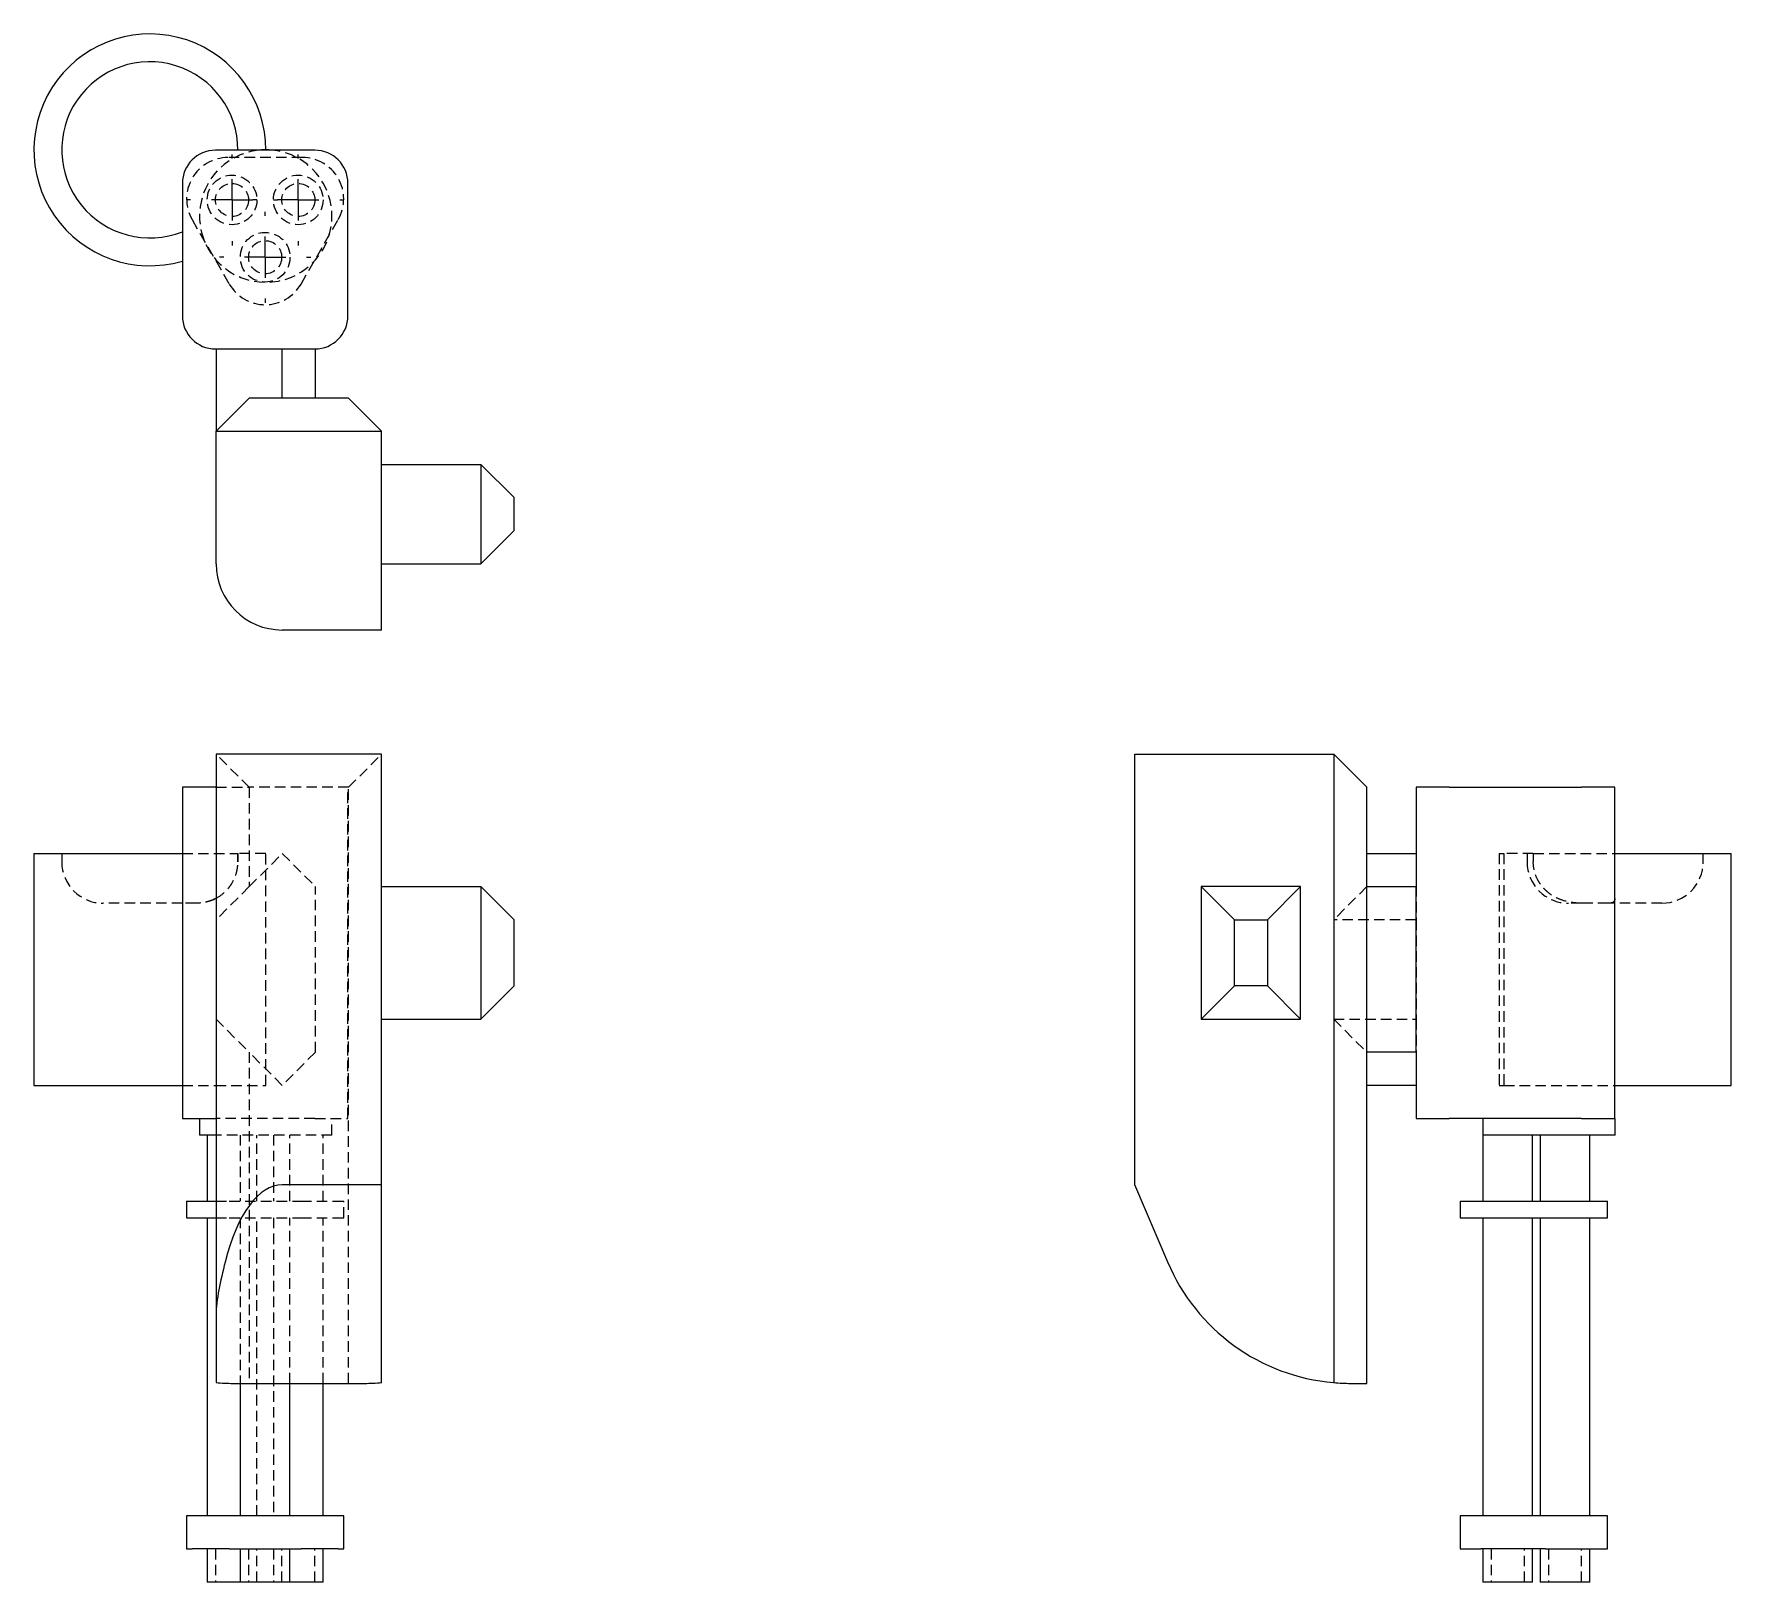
# Model space of a CAD drawing. Header units: millimetres. Extents: x 54 to 259, y 7 to 194.
import ezdxf

# ---------------------------------------------------------------- set-up
doc = ezdxf.new("R2010")
doc.units = ezdxf.units.MM
doc.linetypes.add('HIDDEN', pattern=[1.905, 1.27, -0.635])
doc.layers.add('10', color=7, linetype='Continuous')

# ---------------------------------------------------------------- blocks, each defined once
blk = doc.blocks.new('SW_CENTERMARKSYMBOL_0')
at = {"layer": '10', "color": 0}
for p, q in [((0, 5), (0, 5.5)), ((0, 0), (0, 2.5)), ((-5, 0), (-5.5, 0)), ((0, 0), (-2.5, 0)), ((0, 0), (0, -2.5)), ((0, 0), (2.5, 0)), ((5, 0), (5.5, 0)), ((0, -5), (0, -5.5))]:
    blk.add_line(p, q, dxfattribs=at)
blk = doc.blocks.new('SW_CENTERMARKSYMBOL_1')
at = {"layer": '10', "color": 0}
for p, q in [((0, 5), (0, 5.5)), ((0, 0), (0, 2.5)), ((-5, 0), (-5.5, 0)), ((0, 0), (-2.5, 0)), ((0, 0), (0, -2.5)), ((0, 0), (2.5, 0)), ((5, 0), (5.5, 0)), ((0, -5), (0, -5.5))]:
    blk.add_line(p, q, dxfattribs=at)
blk = doc.blocks.new('SW_CENTERMARKSYMBOL_2')
at = {"layer": '10', "color": 0}
for p, q in [((0, 5), (0, 5.5)), ((0, 0), (0, 2.5)), ((-5, 0), (-5.5, 0)), ((0, 0), (-2.5, 0)), ((0, 0), (0, -2.5)), ((0, 0), (2.5, 0)), ((5, 0), (5.5, 0)), ((0, -5), (0, -5.5))]:
    blk.add_line(p, q, dxfattribs=at)

msp = doc.modelspace()

# ---------------------------------------------------------------- linework, layer by layer
at = {"color": 7, "linetype": 'Continuous', "lineweight": 25}
for p, q in [((87.93, 179.95), (75.93, 179.95)), ((71.93, 175.95), (71.93, 159.95)), ((91.93, 159.95), (91.93, 175.95)), ((75.93, 155.95), (87.93, 155.95)), ((76, 155.95), (76, 146)), ((84, 150), (84, 155.95)), ((88, 150), (88, 155.96)), ((80, 150), (76, 146)), ((92, 150), (80, 150)), ((92, 150), (96, 146)), ((76, 146), (96, 146)), ((76, 130), (76, 146)), ((96, 122), (96, 146)), ((96, 142), (108, 142)), ((108, 142), (108, 130)), ((112, 138), (108, 142)), ((112, 134), (112, 138)), ((112, 134), (108, 130)), ((96, 130), (108, 130)), ((96, 122), (84, 122)), ((76, 107), (76, 39.19)), ((84, 107), (76, 107)), ((96, 107), (84, 107)), ((96, 55), (96, 107)), ((187, 55), (187, 107)), ((187, 107), (211, 107)), ((211, 107), (211, 31.09)), ((215, 103), (211, 107)), ((71.93, 103), (71.93, 63)), ((75.93, 103), (71.93, 103)), ((75.93, 103), (76, 103)), ((215, 31), (215, 103)), ((220.95, 103), (220.95, 91.07)), ((224.95, 103), (220.95, 103)), ((224.95, 103), (240.95, 103)), ((244.95, 103), (240.95, 103)), ((244.95, 63), (244.95, 103)), ((54, 95), (54, 67)), ((54, 95), (71.93, 95)), ((215, 95), (220.95, 95)), ((244.95, 95), (259, 95)), ((259, 67), (259, 95)), ((96, 91), (108, 91)), ((108, 91), (108, 75)), ((112, 87), (108, 91)), ((199, 87), (195, 91)), ((207, 91), (195, 91)), ((195, 91), (195, 75)), ((203, 87), (207, 91)), ((207, 75), (207, 91)), ((215, 91), (220.96, 91)), ((220.96, 71), (220.96, 91)), ((112, 79), (112, 87)), ((199, 87), (203, 87)), ((199, 79), (199, 87)), ((203, 87), (203, 79)), ((112, 79), (108, 75)), ((199, 79), (195, 75)), ((203, 79), (199, 79)), ((203, 79), (207, 75)), ((96, 75), (108, 75)), ((195, 75), (207, 75)), ((220.96, 71), (215, 71)), ((220.95, 70.93), (220.95, 63)), ((54, 67), (71.93, 67)), ((220.95, 67), (215, 67)), ((244.95, 67), (259, 67)), ((71.93, 63), (75.93, 63)), ((74, 63), (74, 61)), ((76, 63), (75.93, 63)), ((220.95, 63), (224.95, 63)), ((240.95, 63), (224.95, 63)), ((229, 63), (229, 61)), ((240.95, 63), (244.95, 63)), ((245, 63), (244.95, 63)), ((245, 61), (245, 63)), ((76, 61), (74, 61)), ((74.93, 61), (74.93, 53)), ((237, 61), (229, 61)), ((229.03, 61), (229.03, 53)), ((235.03, 53), (235.03, 61)), ((235.95, 61), (235.95, 53)), ((245, 61), (237, 61)), ((241.95, 53), (241.95, 61)), ((96, 55), (84, 55)), ((96, 45.66), (96, 55)), ((190.95, 45.66), (187, 55)), ((72.44, 53), (72.44, 51)), ((72.44, 53), (73.1, 53)), ((73.1, 53), (76, 53)), ((226.29, 53), (226.29, 51)), ((226.29, 53), (228.79, 53)), ((228.79, 53), (236.57, 53)), ((236.57, 53), (244.07, 53)), ((244.07, 51), (244.07, 53)), ((72.44, 51), (73.1, 51)), ((73.1, 51), (76, 51)), ((74.93, 51), (74.93, 15)), ((226.29, 51), (228.79, 51)), ((228.79, 51), (236.57, 51)), ((229.03, 51), (229.03, 15)), ((235.03, 15), (235.03, 51)), ((235.95, 51), (235.95, 15)), ((236.57, 51), (244.07, 51)), ((241.95, 15), (241.95, 51)), ((96, 31.09), (96, 45.66)), ((76, 39.19), (76, 31.09)), ((78.05, 31), (93.95, 31)), ((78.93, 31), (78.93, 15)), ((84.93, 15), (84.93, 31)), ((88.93, 15), (88.93, 31)), ((213.05, 31), (215, 31)), ((72.44, 15), (72.44, 11)), ((73.1, 15), (72.44, 15)), ((77.6, 15), (73.1, 15)), ((86.26, 15), (77.6, 15)), ((90.75, 15), (86.26, 15)), ((91.42, 15), (90.75, 15)), ((91.42, 11), (91.42, 15)), ((226.29, 15), (226.29, 11)), ((228.79, 15), (226.29, 15)), ((236.57, 15), (228.79, 15)), ((244.07, 15), (236.57, 15)), ((244.07, 11), (244.07, 15)), ((72.44, 11), (73.1, 11)), ((77.6, 11), (73.1, 11)), ((74.93, 11), (74.93, 7)), ((77.6, 11), (86.26, 11)), ((78.93, 11), (78.93, 7)), ((84.93, 7), (84.93, 11)), ((90.75, 11), (86.26, 11)), ((88.93, 7), (88.93, 11)), ((90.75, 11), (91.42, 11)), ((226.29, 11), (228.79, 11)), ((236.57, 11), (228.79, 11)), ((229.03, 11), (229.03, 7)), ((235.03, 7), (235.03, 11)), ((235.95, 11), (235.95, 7)), ((236.57, 11), (244.07, 11)), ((241.95, 7), (241.95, 11)), ((78.93, 7), (74.93, 7)), ((84.93, 7), (78.93, 7)), ((88.93, 7), (84.93, 7)), ((232.03, 7), (229.03, 7)), ((235.03, 7), (232.03, 7)), ((238.95, 7), (235.95, 7)), ((241.95, 7), (238.95, 7))]:
    msp.add_line(p, q, dxfattribs=at)
at = {"color": 7, "linetype": 'HIDDEN', "lineweight": 18}
for p, q in [((86.42, 179.07), (77.44, 179.07)), ((73.1, 171.57), (77.6, 163.79)), ((86.26, 163.79), (90.75, 171.57)), ((80, 103), (76, 107)), ((92, 103), (96, 107)), ((76, 103), (80, 103)), ((80, 103), (80, 91)), ((92, 103), (80, 103)), ((91.93, 63), (91.93, 103)), ((92, 31), (92, 103)), ((57.36, 95), (57.36, 94)), ((71.93, 95), (78.64, 95)), ((78.64, 95), (78.64, 94)), ((82, 95), (78.64, 95)), ((78.64, 94), (78.64, 95)), ((80, 91), (84, 95)), ((82, 67), (82, 95)), ((82, 67), (82, 95)), ((84, 95), (88, 91)), ((231, 95), (231.56, 95)), ((231, 95), (231, 67)), ((231.56, 95), (231.56, 67)), ((235.11, 95), (231.56, 95)), ((234.36, 95), (234.36, 94)), ((235.11, 95), (235.11, 94)), ((235.11, 95), (244.95, 95)), ((255.64, 94), (255.64, 95)), ((80, 91), (76, 87)), ((88, 71), (88, 91)), ((215, 91), (211, 87)), ((220.95, 91.07), (220.95, 87)), ((71.93, 89), (62.36, 89)), ((73.58, 89), (71.93, 89)), ((73.64, 89), (73.58, 89)), ((240.96, 89), (239.36, 89)), ((244.19, 89), (240.96, 89)), ((250.64, 89), (244.19, 89)), ((220.95, 87), (211, 87)), ((220.95, 87), (220.95, 75)), ((76, 75), (80, 71)), ((211, 75), (215, 71)), ((211, 75), (220.95, 75)), ((220.95, 75), (220.95, 70.93)), ((84, 67), (80, 71)), ((80, 71), (80, 31)), ((88, 71), (84, 67)), ((71.93, 67), (75.93, 67)), ((75.93, 67), (82, 67)), ((231, 67), (231.56, 67)), ((231.56, 67), (240.95, 67)), ((240.95, 67), (244.95, 67)), ((87.93, 63), (76, 63)), ((87.93, 63), (91.93, 63)), ((90, 61), (90, 63)), ((90, 61), (76, 61)), ((78.93, 61), (78.93, 53)), ((80.93, 53), (80.93, 61)), ((82.93, 61), (82.93, 53)), ((84.93, 53), (84.93, 61)), ((88.93, 53), (88.93, 61)), ((76, 53), (77.6, 53)), ((77.6, 53), (86.26, 53)), ((86.26, 53), (90.75, 53)), ((90.75, 53), (91.42, 53)), ((91.42, 51), (91.42, 53)), ((76, 51), (77.6, 51)), ((77.6, 51), (86.26, 51)), ((78.93, 51), (78.93, 31)), ((80.93, 15), (80.93, 51)), ((82.93, 51), (82.93, 15)), ((84.93, 31), (84.93, 51)), ((86.26, 51), (90.75, 51)), ((88.93, 31), (88.93, 51)), ((90.75, 51), (91.42, 51)), ((75.93, 11), (75.93, 7)), ((79.93, 11), (79.93, 7)), ((80.93, 7), (80.93, 11)), ((82.93, 11), (82.93, 7)), ((83.93, 7), (83.93, 11)), ((87.93, 7), (87.93, 11)), ((230.03, 11), (230.03, 7)), ((234.03, 7), (234.03, 11)), ((236.95, 11), (236.95, 7)), ((240.95, 7), (240.95, 11))]:
    msp.add_line(p, q, dxfattribs=at)
at = {"color": 7, "linetype": 'HIDDEN', "lineweight": 18, "flags": 128}
msp.add_lwpolyline([(75.33, 89.3), (75.49, 89.36), (75.74, 89.46)], dxfattribs=at)
at = {"color": 7, "linetype": 'HIDDEN', "lineweight": 18}
for centre, radius in [((77.93, 173.95), 3), ((85.93, 173.95), 3), ((77.93, 173.95), 2), ((85.93, 173.95), 2), ((81.93, 167.03), 3), ((81.93, 167.03), 2)]:
    msp.add_circle(centre, radius, dxfattribs=at)
at = {"color": 7, "linetype": 'Continuous', "lineweight": 25}
for centre, radius, start, end in [((68, 180), 14, 359.815, 286.2876), ((68, 180), 10.64, 359.7565, 291.6622), ((75.93, 175.95), 4, 90, 180), ((82, 172), 8, 83.9056, 90), ((87.93, 175.95), 4, 0, 90), ((75.93, 159.95), 4, 180, 270), ((87.93, 159.95), 4, 270, 0), ((84, 130), 8, 180, 270), ((224.95, 91.07), 4, 180, 181.0539), ((224.95, 70.93), 4, 178.9461, 180), ((213.05, 55), 24, 202.9013, 265.0913), ((78.05, 55), 24, 265.0913, 270), ((93.95, 55), 24, 270, 274.9087), ((213.05, 55), 24, 265.0913, 270)]:
    msp.add_arc(centre, radius, start, end, dxfattribs=at)
at = {"color": 7, "linetype": 'HIDDEN', "lineweight": 18}
for centre, radius, start, end in [((77.44, 174.07), 5, 90, 210), ((82, 172), 8, 96.0944, 83.9056), ((82, 172), 8, 90, 96.0944), ((86.42, 174.07), 5, 330, 90), ((81.93, 166.29), 5, 210, 330), ((62.36, 94), 5, 180, 270), ((239.36, 94), 5, 180, 270), ((250.64, 94), 5, 270, 0), ((73.64, 94), 5, 294.8371, 295.9138)]:
    msp.add_arc(centre, radius, start, end, dxfattribs=at)
at = {"color": 7, "linetype": 'Continuous', "lineweight": 25}
msp.add_ellipse((84, 36.06), major_axis=(0, 18.94), ratio=0.422444, start_param=0, end_param=1.039301, dxfattribs=at)
at = {"color": 7, "linetype": 'HIDDEN', "lineweight": 18}
for points, knots in [([(75.93, 89.56), (76.34, 89.77), (76.71, 90.03), (77.21, 90.49), (77.37, 90.66), (77.65, 91.02), (77.79, 91.2), (78.14, 91.78), (78.33, 92.21), (78.51, 92.86), (78.56, 93.09), (78.62, 93.54), (78.64, 93.77), (78.64, 94)], [0, 0, 0, 0, 0.25, 0.25, 0.375, 0.375, 0.5, 0.5, 0.75, 0.75, 0.875, 0.875, 1, 1, 1, 1]), ([(240.95, 89), (240.24, 89), (239.53, 89.08), (238.51, 89.39), (238.17, 89.52), (237.53, 89.85), (237.23, 90.04), (236.81, 90.37), (236.67, 90.5), (236.42, 90.75), (236.3, 90.88), (236.07, 91.16), (235.97, 91.3), (235.77, 91.6), (235.68, 91.76), (235.44, 92.24), (235.32, 92.58), (235.16, 93.27), (235.11, 93.64), (235.11, 94)], [0, 0, 0, 0, 0.25, 0.25, 0.375, 0.375, 0.5, 0.5, 0.5625, 0.5625, 0.625, 0.625, 0.6875, 0.6875, 0.75, 0.75, 0.875, 0.875, 1, 1, 1, 1]), ([(75.93, 89.56), (75.73, 89.46), (75.54, 89.37), (75.13, 89.23), (74.93, 89.17), (74.52, 89.08), (74.33, 89.05), (73.94, 89.01), (73.76, 89), (73.58, 89)], [0, 0, 0, 0, 0.25, 0.25, 0.5, 0.5, 0.75, 0.75, 1, 1, 1, 1]), ([(244.95, 89.56), (244.95, 89.46), (244.94, 89.37), (244.88, 89.23), (244.83, 89.17), (244.71, 89.08), (244.63, 89.05), (244.43, 89.01), (244.32, 89), (244.19, 89)], [0, 0, 0, 0, 0.25, 0.25, 0.5, 0.5, 0.75, 0.75, 1, 1, 1, 1])]:
    msp.add_open_spline(points, degree=3, knots=knots, dxfattribs=at)
at = {"color": 7, "linetype": 'Continuous', "lineweight": 25}
msp.add_open_spline([(77.1, 45.66), (76.81, 44.49), (76.54, 43.36), (76.14, 41.21), (76, 40.18), (76, 39.19)], degree=3, knots=[0, 0, 0, 0, 0.5, 0.5, 1, 1, 1, 1], dxfattribs=at)

# ---------------------------------------------------------------- block references
at = {"layer": '10'}
for name, p in [('SW_CENTERMARKSYMBOL_1', (77.93, 173.95)), ('SW_CENTERMARKSYMBOL_2', (85.93, 173.95)), ('SW_CENTERMARKSYMBOL_0', (81.93, 167.03))]:
    msp.add_blockref(name, p, dxfattribs=at)

doc.saveas('drawing.dxf')
